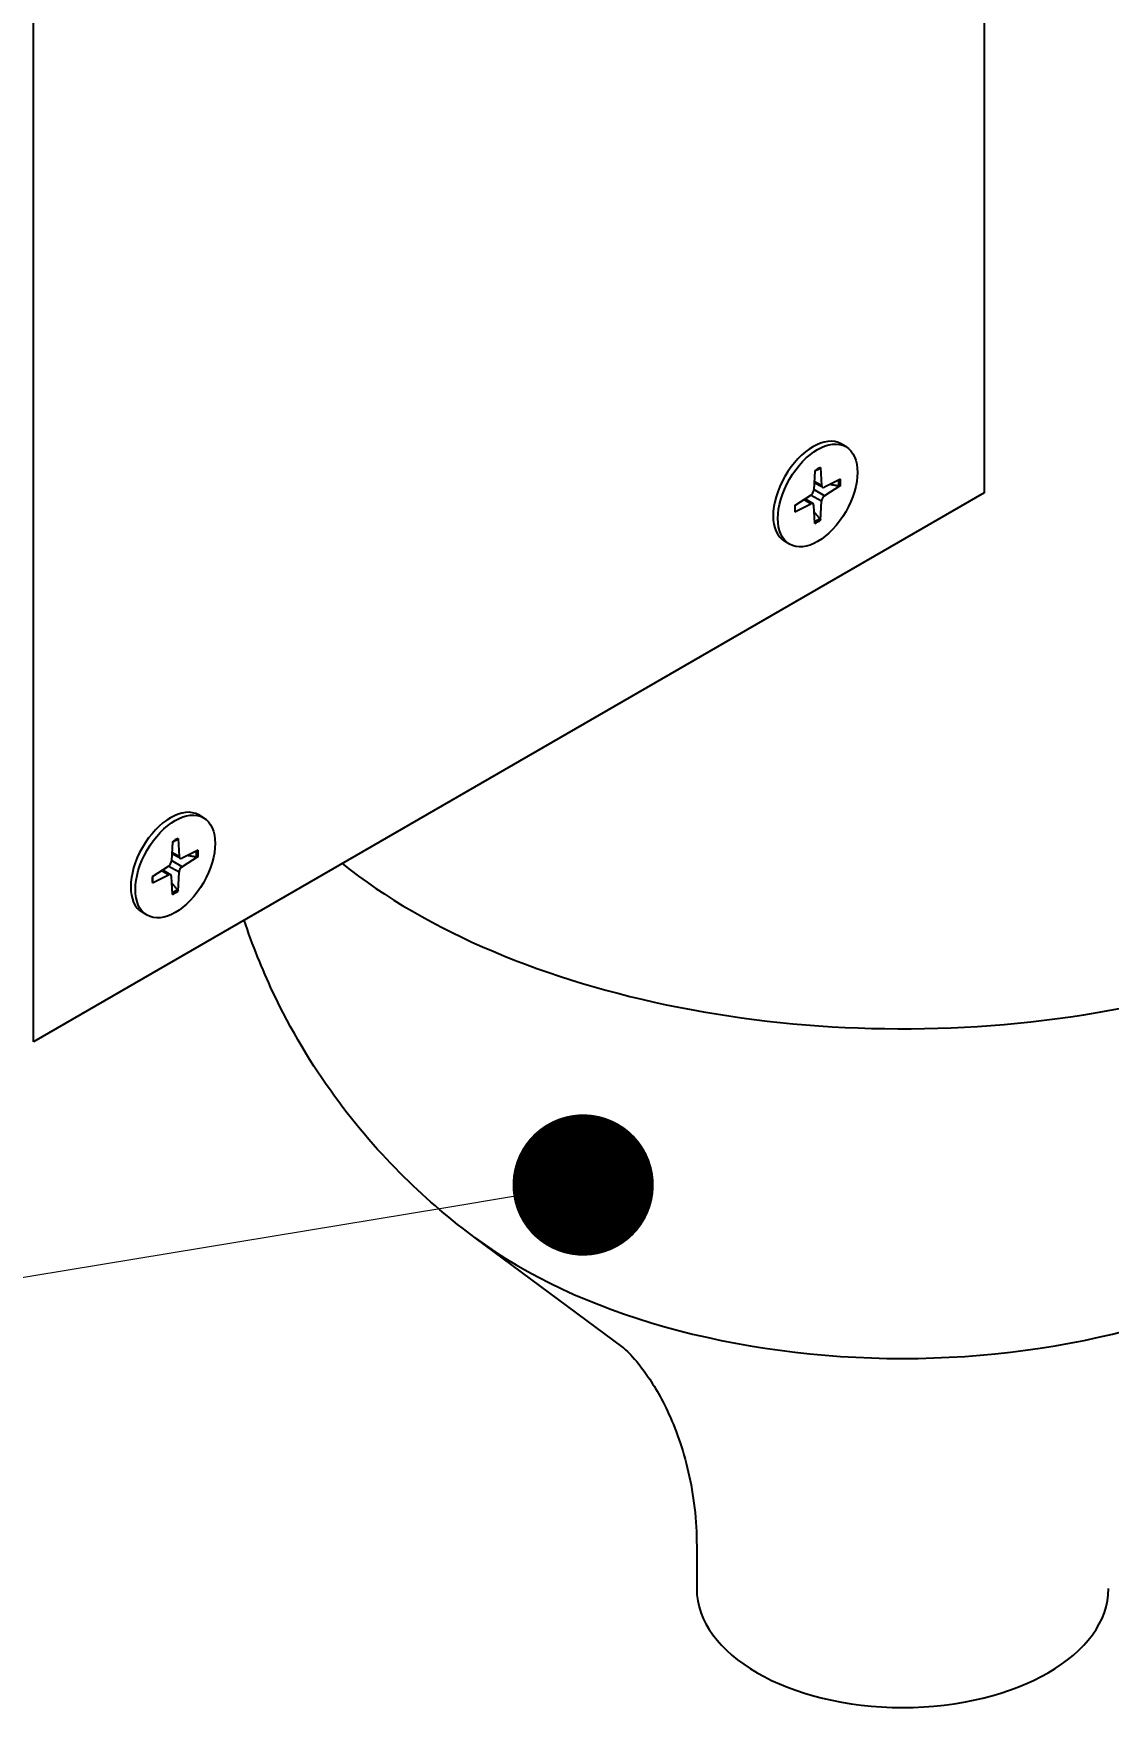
# Model space of a CAD drawing. Header units: millimetres. Extents: x -46397 to 283259, y -8690 to 23983.
# Drawn here: x 217884.7 to 217991.2, y -1122.9 to -957.1 of the extents above; entities that cross this region are included whole.
import ezdxf
from ezdxf import colors
from ezdxf.entities.mleader import LeaderData, LeaderLine
from ezdxf.math import Vec2, Vec3

# ---------------------------------------------------------------- set-up
doc = ezdxf.new("R2010")
doc.units = ezdxf.units.MM
doc.layers.add('Long_AM_Visible', color=30, linetype='Continuous', lineweight=25)
doc.styles.add('Long_Text', font='isocp.shx', dxfattribs={"width": 0.7})

# ---------------------------------------------------------------- blocks, each defined once
blk = doc.blocks.new('sfsdfds')
at = {"layer": 'Long_AM_Visible'}
for p, q in [((-59.438, -13.692), (-59.438, -545.232)), ((-106.531, -572.421), (-106.531, -40.882)), ((-66.295, -542.95), (-66.528, -542.815)), ((-67.828, -544.142), (-67.877, -545.084)), ((-67.552, -543.983), (-67.503, -544.868)), ((-66.561, -544.555), (-67.352, -544.955)), ((-59.438, -545.232), (-106.531, -572.421)), ((-68.819, -545.859), (-68.028, -545.345)), ((-67.503, -545.648), (-68.036, -545.35)), ((-67.352, -545.388), (-67.877, -545.075)), ((-67.454, -544.962), (-67.859, -544.74)), ((-67.503, -544.868), (-67.855, -544.672)), ((-66.561, -544.873), (-67.352, -545.388)), ((-68.819, -546.177), (-68.028, -545.777)), ((-68.028, -545.777), (-68.374, -545.57)), ((-67.922, -545.772), (-68.317, -545.533)), ((-67.828, -546.75), (-67.877, -545.864)), ((-67.552, -546.591), (-67.503, -545.648)), ((-69.085, -547.782), (-69.318, -547.648)), ((-98.115, -561.321), (-98.348, -561.186)), ((-99.647, -562.513), (-99.697, -563.456)), ((-99.372, -562.354), (-99.322, -563.239)), ((-99.172, -563.759), (-99.696, -563.446)), ((-99.274, -563.333), (-99.679, -563.111)), ((-99.322, -563.239), (-99.675, -563.043)), ((-98.38, -562.926), (-99.172, -563.326)), ((-98.38, -563.245), (-99.172, -563.759)), ((-100.639, -564.23), (-99.847, -563.716)), ((-100.639, -564.549), (-99.847, -564.149)), ((-99.847, -564.149), (-100.194, -563.941)), ((-99.742, -564.144), (-100.137, -563.904)), ((-99.322, -564.019), (-99.855, -563.721)), ((-99.647, -565.121), (-99.697, -564.235)), ((-99.372, -564.962), (-99.322, -564.019)), ((-100.905, -566.154), (-101.138, -566.019)), ((-77.331, -587.549), (-84.646, -582.132)), ((-73.681, -597.388), (-73.681, -599.495))]:
    blk.add_line(p, q, dxfattribs=at)
for centre, major_axis, start_param, end_param in [((-67.923, -545.232), (-1.395, -2.416), 3.141593, 6.283185), ((-67.69, -545.366), (-0.805, -1.393), 3.805567, 4.048415), ((-67.721, -545.348), (-0.769, -1.332), 2.226706, 2.459073), ((-67.69, -545.366), (0.805, 1.393), 5.376363, 5.619211), ((-68.038, -545.166), (0.114, 0.197), 3.989337, 5.435441), ((-67.342, -544.764), (-0.114, -0.197), 5.560133, 7.006237), ((-67.342, -545.567), (-0.114, -0.197), 3.989337, 5.435441), ((-67.69, -545.366), (-0.805, -1.393), 5.376363, 5.619211), ((-68.038, -545.968), (0.114, 0.197), 5.560133, 7.006237), ((-67.721, -545.348), (-0.769, -1.332), 0.682519, 0.914887), ((-67.69, -545.366), (0.805, 1.393), 3.805567, 4.048415), ((-63.481, -551.975), (34.29, 0), 3.768852, 6.22517), ((-99.743, -563.603), (-1.395, -2.416), 3.141593, 6.283185), ((-99.51, -563.737), (-0.805, -1.393), 3.805567, 4.048415), ((-99.857, -563.537), (0.114, 0.197), 3.989337, 5.435441), ((-99.162, -563.135), (-0.114, -0.197), 5.560133, 7.006237), ((-99.541, -563.72), (-0.769, -1.332), 2.226706, 2.459073), ((-99.51, -563.737), (0.805, 1.393), 5.376363, 5.619211), ((-99.51, -563.737), (-0.805, -1.393), 5.376363, 5.619211), ((-99.857, -564.34), (0.114, 0.197), 5.560133, 7.006237), ((-99.162, -563.938), (-0.114, -0.197), 3.989337, 5.435441), ((-99.541, -563.72), (-0.769, -1.332), 0.682519, 0.914887), ((-99.51, -563.737), (0.805, 1.393), 3.805567, 4.048415), ((-63.481, -572.604), (-26.838, 0), 0.662228, 2.479365), ((-63.481, -599.495), (10.2, 0), 3.141593, 6.283185)]:
    blk.add_ellipse(centre, major_axis=major_axis, ratio=0.57735, start_param=start_param, end_param=end_param, dxfattribs=at)
for centre in [(-67.69, -545.366), (-99.51, -563.737)]:
    blk.add_ellipse(centre, major_axis=(1.395, 2.416), ratio=0.57735, dxfattribs=at)
for points, knots in [([(-67.829, -544.168), (-67.816, -544.158), (-67.802, -544.149), (-67.77, -544.128), (-67.752, -544.116), (-67.715, -544.094), (-67.697, -544.083), (-67.66, -544.063), (-67.642, -544.054), (-67.605, -544.036), (-67.587, -544.027), (-67.569, -544.02)], [1.4571868, 1.4571868, 1.4571868, 1.4571868, 1.4944571, 1.4944571, 1.5456182, 1.5456182, 1.5967793, 1.5967793, 1.6479404, 1.6479404, 1.6991015, 1.6991015, 1.6991015, 1.6991015]), ([(-67.552, -543.983), (-67.552, -543.99), (-67.553, -543.999), (-67.557, -544.01), (-67.562, -544.016), (-67.567, -544.019), (-67.568, -544.019), (-67.569, -544.02)], [0.01973005, 0.01973005, 0.01973005, 0.01973005, 0.02472891, 0.02472891, 0.02967923, 0.02967923, 0.03057644, 0.03057644, 0.03057644, 0.03057644]), ([(-66.561, -544.873), (-66.568, -544.878), (-66.578, -544.882), (-66.596, -544.888), (-66.607, -544.889), (-66.625, -544.89), (-66.634, -544.889), (-66.642, -544.888)], [0.01973005, 0.01973005, 0.01973005, 0.01973005, 0.02472891, 0.02472891, 0.02967923, 0.02967923, 0.03364702, 0.03364702, 0.03364702, 0.03364702]), ([(-68.796, -546.144), (-68.796, -546.145), (-68.795, -546.146), (-68.795, -546.153), (-68.798, -546.159), (-68.806, -546.169), (-68.812, -546.174), (-68.819, -546.177)], [0.0482903, 0.0482903, 0.0482903, 0.0482903, 0.04918751, 0.04918751, 0.05413783, 0.05413783, 0.05913669, 0.05913669, 0.05913669, 0.05913669]), ([(-68.796, -546.144), (-68.798, -546.125), (-68.8, -546.105), (-68.803, -546.064), (-68.804, -546.044), (-68.805, -546.002), (-68.805, -545.981), (-68.804, -545.938), (-68.803, -545.916), (-68.8, -545.878), (-68.799, -545.861), (-68.797, -545.845)], [6.1548801, 6.1548801, 6.1548801, 6.1548801, 6.2060412, 6.2060412, 6.2572023, 6.2572023, 6.3083635, 6.3083635, 6.3595246, 6.3595246, 6.3967949, 6.3967949, 6.3967949, 6.3967949]), ([(-67.58, -546.513), (-67.575, -546.519), (-67.57, -546.526), (-67.562, -546.542), (-67.557, -546.553), (-67.553, -546.572), (-67.552, -546.582), (-67.552, -546.591)], [0.04521972, 0.04521972, 0.04521972, 0.04521972, 0.04918751, 0.04918751, 0.05413783, 0.05413783, 0.05913669, 0.05913669, 0.05913669, 0.05913669]), ([(-99.649, -562.539), (-99.635, -562.529), (-99.622, -562.52), (-99.59, -562.499), (-99.572, -562.487), (-99.535, -562.465), (-99.516, -562.454), (-99.48, -562.434), (-99.461, -562.425), (-99.425, -562.407), (-99.407, -562.399), (-99.389, -562.391)], [1.4571868, 1.4571868, 1.4571868, 1.4571868, 1.4944571, 1.4944571, 1.5456182, 1.5456182, 1.5967793, 1.5967793, 1.6479404, 1.6479404, 1.6991015, 1.6991015, 1.6991015, 1.6991015]), ([(-99.372, -562.354), (-99.371, -562.362), (-99.373, -562.37), (-99.377, -562.382), (-99.381, -562.387), (-99.387, -562.39), (-99.388, -562.39), (-99.389, -562.391)], [0.01973005, 0.01973005, 0.01973005, 0.01973005, 0.02472891, 0.02472891, 0.02967923, 0.02967923, 0.03057644, 0.03057644, 0.03057644, 0.03057644]), ([(-98.38, -563.245), (-98.387, -563.249), (-98.397, -563.254), (-98.416, -563.259), (-98.427, -563.261), (-98.445, -563.261), (-98.454, -563.26), (-98.462, -563.259)], [0.01973005, 0.01973005, 0.01973005, 0.01973005, 0.02472891, 0.02472891, 0.02967923, 0.02967923, 0.03364702, 0.03364702, 0.03364702, 0.03364702]), ([(-100.615, -564.515), (-100.618, -564.496), (-100.62, -564.476), (-100.622, -564.436), (-100.623, -564.415), (-100.624, -564.373), (-100.624, -564.352), (-100.623, -564.309), (-100.622, -564.287), (-100.62, -564.249), (-100.619, -564.233), (-100.617, -564.216)], [6.1548801, 6.1548801, 6.1548801, 6.1548801, 6.2060412, 6.2060412, 6.2572023, 6.2572023, 6.3083635, 6.3083635, 6.3595246, 6.3595246, 6.3967949, 6.3967949, 6.3967949, 6.3967949]), ([(-100.615, -564.515), (-100.615, -564.516), (-100.615, -564.517), (-100.615, -564.524), (-100.618, -564.53), (-100.625, -564.54), (-100.632, -564.545), (-100.639, -564.549)], [0.0482903, 0.0482903, 0.0482903, 0.0482903, 0.04918751, 0.04918751, 0.05413783, 0.05413783, 0.05913669, 0.05913669, 0.05913669, 0.05913669]), ([(-99.4, -564.884), (-99.395, -564.89), (-99.39, -564.898), (-99.381, -564.913), (-99.377, -564.924), (-99.373, -564.943), (-99.371, -564.954), (-99.372, -564.962)], [0.04521972, 0.04521972, 0.04521972, 0.04521972, 0.04918751, 0.04918751, 0.05413783, 0.05413783, 0.05913669, 0.05913669, 0.05913669, 0.05913669]), ([(-84.646, -582.132), (-85.81, -581.27), (-86.992, -580.279), (-89.342, -577.962), (-90.511, -576.635), (-92.73, -573.582), (-93.78, -571.853), (-95.21, -568.81), (-95.685, -567.63), (-96.093, -566.394)], [1.6939665, 1.6939665, 1.6939665, 1.6939665, 1.8264121, 1.8264121, 1.9588577, 1.9588577, 2.0913033, 2.0913033, 2.1677665, 2.1677665, 2.1677665, 2.1677665]), ([(-77.339, -587.543), (-77.324, -587.555), (-77.244, -587.619), (-76.924, -587.935), (-76.633, -588.247), (-75.931, -589.213), (-75.52, -589.87), (-74.733, -591.544), (-74.361, -592.563), (-73.833, -594.852), (-73.681, -596.118), (-73.681, -597.388)], [1.7286974, 1.7286974, 1.7286974, 1.7286974, 1.8264121, 1.8264121, 1.9588577, 1.9588577, 2.0913033, 2.0913033, 2.2237489, 2.2237489, 2.3561945, 2.3561945, 2.3561945, 2.3561945])]:
    blk.add_open_spline(points, degree=3, knots=knots, dxfattribs=at)
for points, weights in [([(-67.068, -544.812), (-66.87, -544.847), (-66.642, -544.888)], [1.0199172622, 1.01361958524, 1.00231737657]), ([(-67.58, -546.513), (-67.73, -546.336), (-67.859, -546.182)], [1.00231737657, 1.01361958524, 1.0199172622]), ([(-98.888, -563.183), (-98.69, -563.218), (-98.462, -563.259)], [1.0199172622, 1.01361958524, 1.00231737657]), ([(-99.4, -564.884), (-99.55, -564.707), (-99.679, -564.553)], [1.00231737657, 1.01361958524, 1.0199172622])]:
    blk.add_rational_spline(points, weights, degree=2, dxfattribs=at)
blk = doc.blocks.new('_Dot')
at = {"color": 0, "linetype": 'ByBlock', "lineweight": -2}
blk.add_line((-0.5, 0), (-1, 0), dxfattribs=at)
at = {"color": 0, "linetype": 'ByBlock', "const_width": 0.5}
blk.add_lwpolyline([(-0.25, 0, 1), (0.25, 0, 1)], format="xyb", close=True, dxfattribs=at)

msp = doc.modelspace()

# ---------------------------------------------------------------- block references
at = {"layer": 'Long_AM_Visible', "xscale": 2, "yscale": 2, "zscale": 2}
msp.add_blockref('sfsdfds', (218097.76, 87.84), dxfattribs=at)

# ---------------------------------------------------------------- leaders
at = {"layer": 'Long_AM_Visible'}
ml = msp.add_multileader_mtext('Standard', dxfattribs=at)
ml.set_content('KT-3', color=2, style='Long_Text')
ml.set_leader_properties(color=3, lineweight=9)
ml.set_arrow_properties(name='DOT')
ml.build(insert=Vec2(0, 0))
ml.multileader.update_dxf_attribs({"text_left_attachment_type": 5, "text_right_attachment_type": 5, "dogleg_length": 22.17, "arrow_head_size": 14, "scale": 14})
ctx = ml.context
ctx.base_point, ctx.scale, ctx.char_height, ctx.arrow_head_size, ctx.landing_gap_size, ctx.plane_origin = Vec3(217699.4, -1096.03), 14, 35, 14, 0, Vec3(218004.86, -1111.37)
ctx.left_attachment, ctx.right_attachment, ctx.text_align_type = 5, 5, 2
notes = []
notes.append((ctx, [(0, (1, 1, 0), (217788.86, -1096.03), (-1, 0), 22.17, [(0, [(217939.15, -1071.18)], 0, [])])]))
ctx.mtext.insert, ctx.mtext.width, ctx.mtext.defined_height, ctx.mtext.alignment, ctx.mtext.flow_direction = Vec3(217766.69, -1053.89), 159.1431, 71.48, 3, 5
for ctx, leaders in notes:
    for number, flags, end, landing, length, lines in leaders:
        leader = LeaderData()
        leader.index, (leader.has_last_leader_line, leader.has_dogleg_vector, leader.attachment_direction) = number, flags
        leader.last_leader_point, leader.dogleg_vector, leader.dogleg_length = Vec3(end), Vec3(landing), length
        for number, points, colour, breaks in lines:
            line = LeaderLine()
            line.index, line.vertices, line.color, line.breaks = number, Vec3.list(points), colors.encode_raw_color(colour), breaks
            leader.lines.append(line)
        ctx.leaders.append(leader)

doc.saveas('drawing.dxf')
